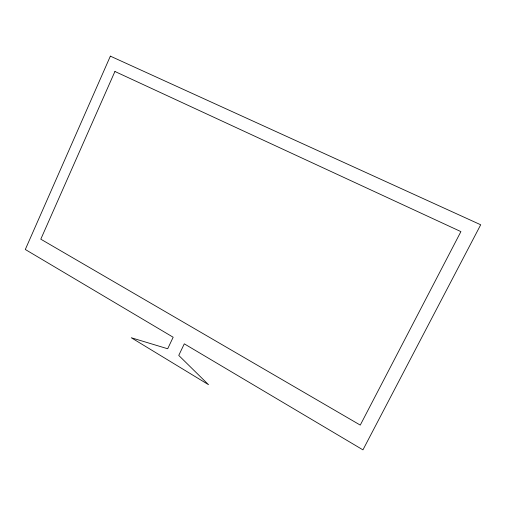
<?xml version="1.0" encoding="UTF-8"?>
<svg xmlns="http://www.w3.org/2000/svg" width="506" height="506" viewBox="0 0 506 506"><rect width="100%" height="100%" fill="white"/><g stroke="black" fill="none" stroke-linecap="round" stroke-linejoin="round"><path stroke-width="0.76" d="M110.365 56.141L25.3 249.49L173.166 337.236L167.682 348.767L131.288 337.755L208.504 384.674L178.751 355.421L184.292 343.84L362.947 449.859L480.7 224.772L110.365 56.141M114.925 71.479L40.796 239.18L360.266 425.097L460.903 231.609L114.925 71.479"/></g></svg>
